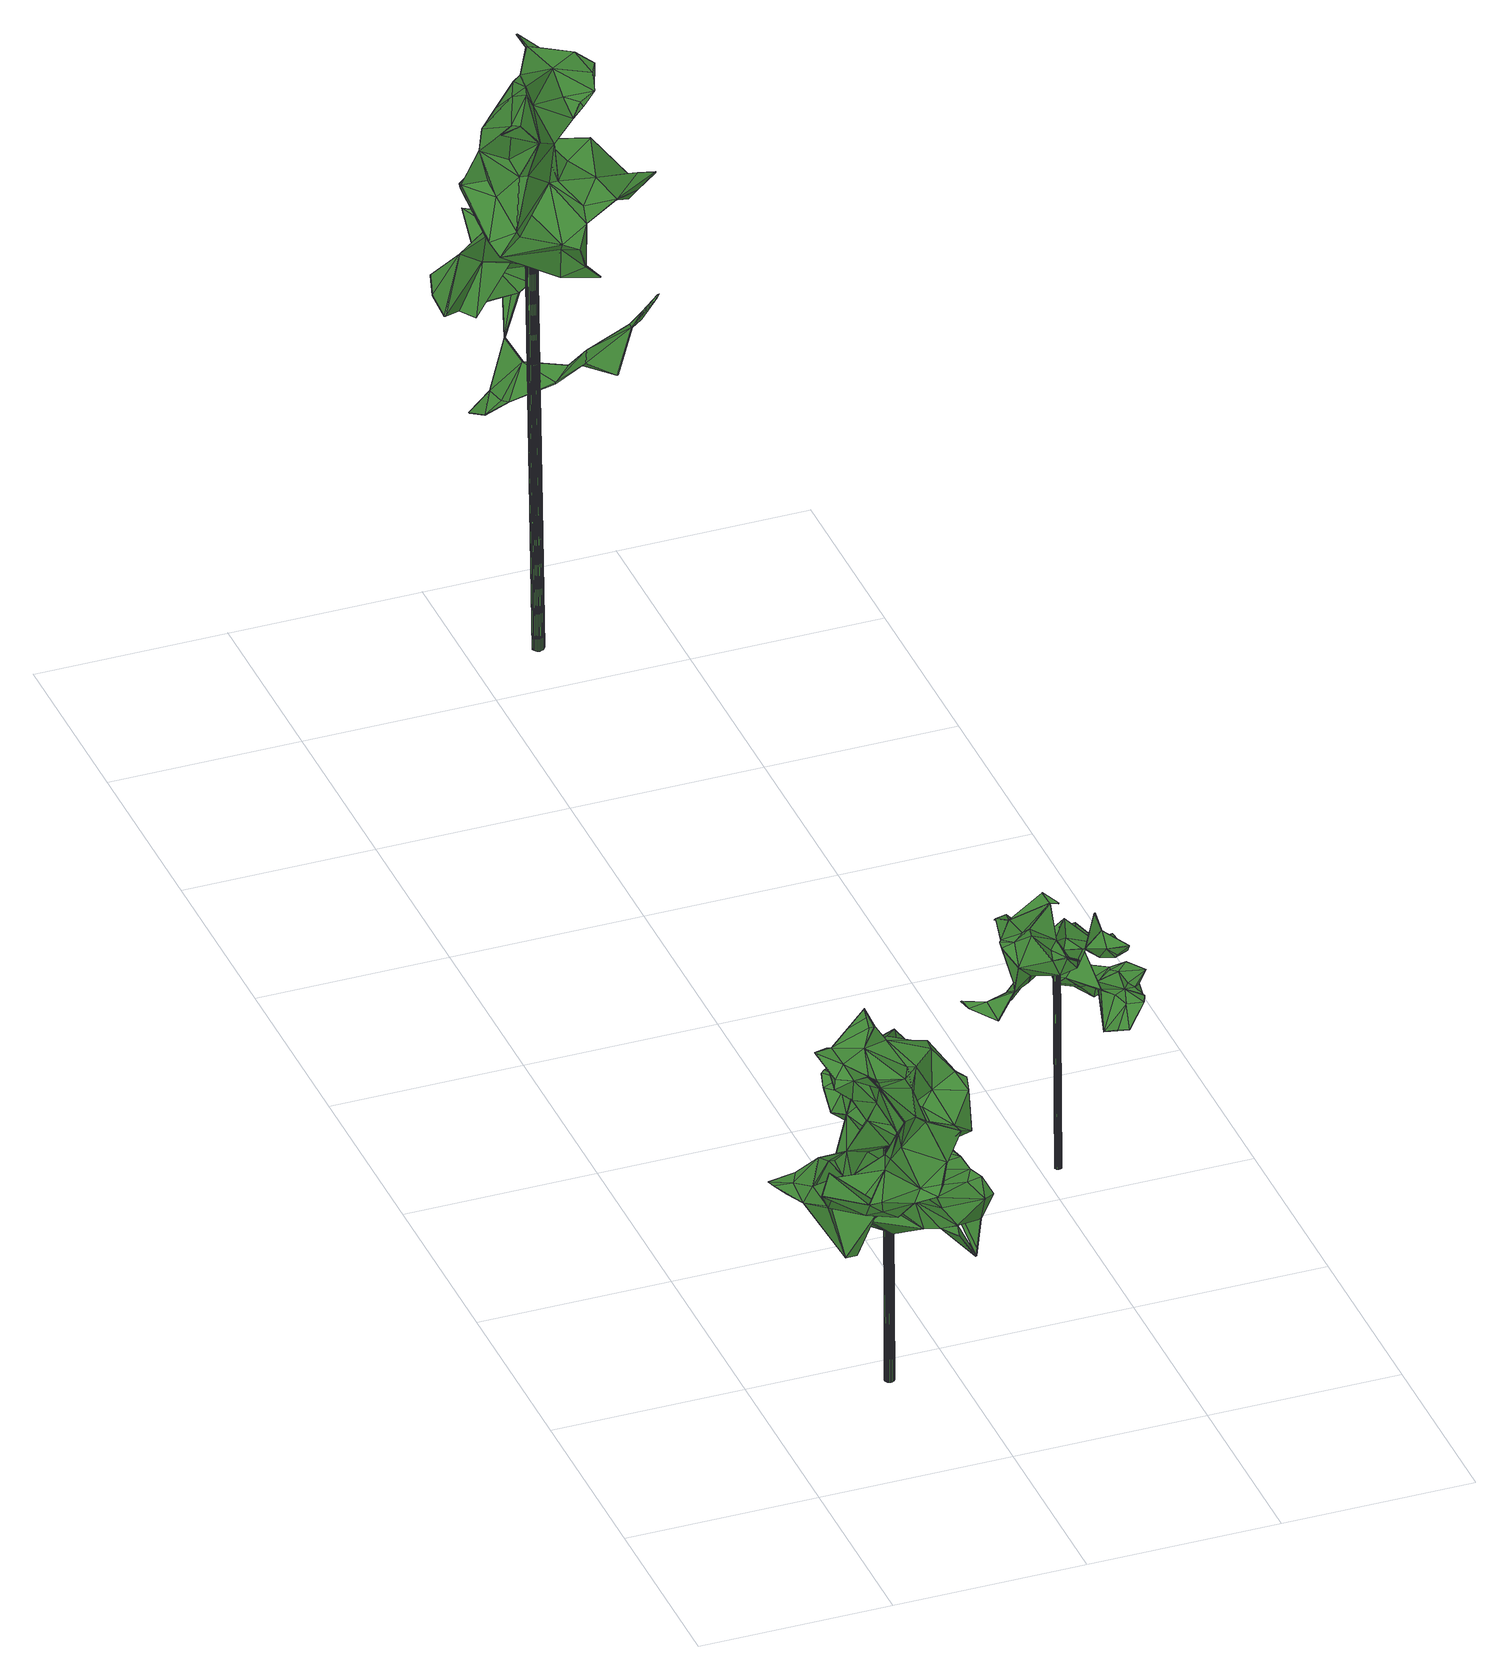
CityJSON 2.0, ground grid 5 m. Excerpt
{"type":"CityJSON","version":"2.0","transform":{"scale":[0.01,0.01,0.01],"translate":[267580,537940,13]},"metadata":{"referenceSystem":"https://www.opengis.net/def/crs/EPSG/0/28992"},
"CityObjects":{
"tree1":{"type":"SolitaryVegetationObject","attributes":{"gtid":360,"crown_width_m":5.37,"crown_median_z":20.44,"crown_r50_m":0.307,"crown_porosity":0.94,"trunk_H_m":6.82,"trunk_DBH_m":0.244,"trunk_radius_m":0.122,"trunk_base_height_m":13.62,"original_gtid":"401"},"geometry":[{"type":"Solid","lod":"3","boundaries":[[[[0,1,2]],[[3,4,5]],[[6,7,8]],[[9,10,11]],[[12,13,14]],[[15,13,12]],[[16,17,18]],[[19,20,21]],[[22,23,24]],[[14,25,12]],[[26,27,28]],[[29,30,31]],[[13,32,33]],[[34,33,32]],[[35,3,36]],[[35,37,3]],[[38,39,40]],[[41,39,38]],[[42,43,44]],[[45,46,47]],[[48,49,50]],[[48,50,51]],[[52,53,54]],[[55,56,57]],[[58,57,56]],[[59,60,61]],[[62,63,10]],[[6,64,65]],[[66,67,68]],[[60,69,70]],[[35,71,51]],[[35,51,37]],[[72,73,74]],[[31,75,29]],[[76,77,78]],[[57,79,80]],[[81,82,83]],[[84,82,81]],[[85,54,86]],[[87,88,89]],[[90,91,92]],[[93,94,95]],[[73,72,47]],[[96,97,98]],[[99,100,101]],[[102,103,104]],[[105,30,73]],[[106,71,107]],[[108,68,67]],[[67,109,108]],[[110,111,77]],[[110,112,111]],[[12,25,113]],[[114,70,87]],[[70,115,87]],[[116,21,20]],[[92,53,117]],[[118,119,120]],[[62,121,63]],[[122,123,1]],[[124,88,122]],[[125,126,127]],[[128,8,129]],[[45,47,72]],[[116,20,130]],[[131,132,133]],[[134,135,57]],[[134,57,136]],[[137,138,139]],[[86,140,141]],[[142,143,56]],[[144,145,21]],[[146,147,148]],[[149,45,72]],[[9,11,150]],[[96,98,151]],[[63,152,11]],[[63,11,10]],[[153,91,154]],[[153,154,155]],[[51,156,157]],[[51,157,48]],[[158,155,159]],[[160,44,161]],[[162,163,164]],[[162,164,105]],[[165,166,167]],[[4,46,168]],[[4,168,169]],[[42,160,152]],[[104,103,170]],[[51,50,171]],[[172,171,17]],[[18,17,171]],[[28,27,170]],[[173,174,75]],[[88,123,122]],[[102,64,125]],[[175,176,177]],[[178,179,180]],[[181,182,183]],[[87,115,184]],[[111,78,77]],[[30,29,185]],[[73,30,185]],[[186,182,181]],[[187,188,139]],[[166,79,189]],[[83,82,130]],[[154,91,9]],[[190,191,192]],[[101,193,99]],[[28,103,125]],[[127,194,195]],[[196,197,69]],[[198,197,196]],[[80,55,57]],[[16,18,199]],[[200,97,96]],[[88,87,123]],[[56,55,201]],[[43,199,18]],[[202,203,204]],[[37,163,3]],[[173,205,206]],[[92,91,53]],[[86,53,91]],[[180,131,207]],[[59,208,118]],[[111,112,209]],[[210,174,206]],[[211,212,213]],[[20,211,213]],[[96,214,200]],[[215,82,84]],[[185,29,113]],[[38,40,216]],[[7,166,127]],[[217,136,58]],[[217,218,136]],[[206,205,190]],[[173,206,174]],[[185,72,74]],[[219,75,31]],[[29,174,192]],[[69,197,220]],[[221,222,223]],[[27,224,102]],[[192,174,210]],[[225,138,49]],[[51,138,225]],[[226,196,69]],[[125,103,102]],[[104,27,102]],[[210,206,190]],[[227,34,226]],[[99,228,100]],[[172,100,228]],[[22,24,229]],[[9,91,10]],[[96,151,214]],[[131,133,207]],[[133,230,207]],[[73,185,74]],[[231,232,49]],[[84,81,233]],[[79,84,233]],[[90,10,91]],[[129,234,235]],[[192,210,190]],[[29,75,174]],[[216,236,237]],[[172,17,100]],[[160,22,238]],[[239,158,145]],[[89,240,118]],[[227,119,34]],[[164,31,30]],[[105,164,30]],[[241,242,243]],[[23,44,43]],[[41,244,191]],[[41,191,245]],[[88,124,89]],[[218,217,143]],[[246,247,212]],[[172,228,248]],[[249,250,251]],[[89,61,240]],[[60,59,240]],[[252,76,253]],[[52,151,53]],[[75,205,173]],[[75,219,205]],[[145,19,21]],[[149,254,255]],[[149,255,248]],[[44,160,42]],[[49,137,256]],[[65,257,6]],[[177,6,257]],[[20,258,130]],[[259,119,227]],[[191,260,261]],[[169,228,99]],[[248,262,149]],[[168,149,262]],[[263,247,264]],[[265,243,230]],[[266,230,243]],[[163,267,46]],[[241,243,5]],[[125,268,26]],[[196,226,269]],[[196,269,186]],[[28,170,103]],[[42,199,43]],[[266,243,242]],[[43,18,232]],[[146,129,235]],[[146,270,129]],[[1,271,122]],[[98,179,53]],[[29,260,176]],[[213,212,272]],[[5,273,3]],[[51,171,37]],[[274,108,109]],[[251,108,274]],[[275,0,184]],[[276,0,275]],[[264,247,277]],[[40,236,216]],[[202,271,1]],[[202,276,203]],[[227,226,69]],[[114,87,89]],[[89,120,114]],[[238,272,264]],[[117,90,92]],[[107,71,278]],[[107,278,68]],[[89,279,280]],[[273,36,3]],[[281,282,136]],[[127,283,125]],[[283,268,125]],[[118,208,279]],[[118,279,34]],[[172,248,171]],[[284,221,209]],[[166,189,285]],[[127,285,189]],[[160,150,152]],[[150,238,264]],[[150,160,238]],[[216,237,148]],[[231,148,237]],[[6,191,244]],[[123,87,2]],[[278,132,180]],[[8,127,129]],[[286,165,139]],[[44,23,161]],[[167,287,219]],[[127,8,7]],[[26,182,224]],[[288,229,289]],[[243,265,5]],[[118,240,59]],[[290,236,171]],[[171,236,37]],[[220,197,291]],[[181,110,252]],[[134,283,135]],[[42,152,199]],[[121,199,152]],[[16,199,121]],[[7,6,245]],[[161,22,160]],[[100,17,241]],[[100,241,101]],[[292,275,184]],[[241,17,242]],[[233,293,294]],[[295,275,222]],[[143,217,56]],[[242,296,266]],[[297,296,242]],[[62,10,90]],[[281,136,298]],[[298,142,281]],[[70,61,60]],[[66,68,97]],[[66,97,200]],[[176,260,6]],[[202,204,299]],[[98,97,278]],[[98,278,180]],[[300,239,67]],[[300,67,66]],[[158,239,300]],[[109,288,249]],[[264,277,301]],[[8,126,64]],[[106,139,138]],[[59,61,208]],[[49,138,137]],[[200,214,66]],[[212,247,263]],[[180,132,131]],[[148,147,302]],[[46,267,47]],[[241,5,101]],[[52,54,85]],[[16,297,17]],[[121,297,16]],[[209,223,78]],[[4,101,5]],[[45,168,46]],[[292,184,303]],[[115,303,184]],[[265,273,5]],[[33,124,254]],[[242,17,297]],[[0,276,202]],[[0,202,1]],[[266,90,117]],[[304,85,141]],[[139,188,245]],[[51,71,138]],[[230,266,117]],[[48,157,305]],[[217,58,56]],[[6,8,64]],[[25,14,94]],[[183,26,181]],[[53,86,54]],[[69,114,306]],[[307,256,137]],[[144,308,215]],[[91,153,140]],[[136,282,134]],[[123,2,1]],[[33,254,94]],[[70,69,303]],[[292,303,69]],[[104,170,27]],[[66,214,309]],[[150,11,152]],[[152,63,121]],[[65,182,257]],[[13,33,94]],[[124,33,34]],[[191,6,260]],[[94,14,13]],[[110,76,252]],[[110,77,76]],[[23,231,122]],[[220,291,252]],[[192,191,261]],[[34,32,15]],[[15,32,13]],[[111,209,78]],[[294,238,22]],[[84,166,165]],[[4,193,101]],[[113,176,12]],[[29,176,113]],[[165,286,310]],[[25,94,113]],[[118,34,119]],[[272,238,294]],[[58,136,57]],[[263,264,272]],[[169,193,4]],[[311,179,178]],[[99,193,169]],[[158,312,155]],[[252,198,181]],[[70,303,115]],[[288,289,249]],[[151,309,214]],[[133,313,230]],[[239,144,314]],[[215,314,144]],[[18,171,232]],[[274,109,249]],[[274,249,251]],[[291,198,252]],[[294,229,233]],[[22,229,294]],[[23,22,161]],[[71,35,133]],[[226,15,315]],[[218,298,136]],[[78,223,76]],[[139,165,167]],[[139,167,219]],[[292,69,275]],[[139,307,137]],[[57,135,79]],[[105,267,316]],[[163,316,267]],[[24,23,299]],[[67,239,288]],[[56,201,142]],[[286,288,239]],[[106,107,108]],[[286,239,314]],[[86,141,85]],[[229,288,286]],[[37,236,40]],[[106,138,71]],[[305,297,317]],[[185,318,72]],[[93,72,318]],[[93,318,185]],[[106,251,139]],[[20,19,159]],[[226,34,15]],[[89,118,120]],[[45,149,168]],[[122,231,124]],[[231,49,256]],[[162,316,163]],[[105,316,162]],[[164,40,39]],[[151,304,309]],[[195,194,235]],[[37,40,163]],[[164,163,40]],[[127,166,285]],[[319,129,195]],[[129,127,195]],[[234,195,235]],[[320,252,253]],[[320,253,220]],[[299,204,233]],[[24,299,233]],[[164,39,31]],[[251,250,229]],[[36,273,313]],[[265,313,273]],[[229,250,289]],[[121,62,297]],[[62,90,225]],[[283,134,268]],[[298,218,142]],[[218,143,142]],[[35,36,313]],[[35,313,133]],[[265,230,313]],[[219,187,139]],[[39,187,219]],[[39,41,187]],[[225,49,48]],[[114,61,70]],[[89,280,61]],[[280,208,61]],[[309,321,66]],[[300,66,321]],[[216,302,322]],[[216,322,41]],[[254,149,95]],[[254,95,94]],[[192,261,29]],[[260,29,261]],[[148,302,216]],[[7,167,166]],[[124,279,89]],[[8,323,126]],[[231,146,148]],[[322,244,41]],[[142,201,295]],[[302,244,322]],[[139,251,324]],[[139,324,286]],[[275,69,220]],[[177,176,6]],[[235,194,323]],[[155,312,153]],[[312,158,153]],[[158,300,153]],[[309,304,140]],[[125,64,126]],[[225,90,325]],[[186,326,182]],[[326,257,182]],[[26,268,112]],[[311,53,179]],[[31,39,219]],[[233,81,293]],[[248,255,171]],[[124,34,279]],[[254,124,255]],[[268,134,327]],[[134,282,327]],[[79,233,204]],[[79,204,80]],[[314,215,310]],[[80,204,203]],[[80,203,55]],[[190,205,219]],[[165,310,84]],[[314,310,286]],[[12,176,175]],[[38,216,41]],[[182,65,224]],[[102,224,64]],[[65,64,224]],[[245,6,244]],[[24,324,251]],[[24,251,229]],[[53,151,98]],[[67,288,109]],[[112,268,327]],[[125,26,28]],[[163,46,4]],[[163,4,3]],[[168,262,169]],[[228,262,248]],[[228,169,262]],[[326,186,269]],[[135,189,79]],[[84,79,166]],[[231,237,124]],[[124,237,290]],[[328,185,113]],[[289,250,249]],[[171,255,290]],[[124,290,255]],[[208,280,279]],[[93,95,149]],[[290,237,236]],[[328,113,94]],[[94,329,328]],[[84,310,215]],[[133,132,278]],[[108,107,68]],[[128,129,307]],[[304,141,140]],[[117,53,311]],[[330,51,225]],[[187,41,245]],[[276,201,55]],[[147,128,302]],[[244,302,128]],[[244,128,245]],[[139,128,307]],[[245,128,139]],[[147,146,128]],[[128,146,8]],[[140,153,321]],[[153,300,321]],[[140,321,309]],[[293,81,331]],[[330,156,51]],[[266,156,330]],[[266,330,225]],[[293,331,294]],[[305,317,225]],[[48,305,225]],[[114,69,60]],[[278,97,68]],[[120,306,114]],[[301,150,264]],[[159,246,20]],[[270,231,256]],[[301,9,150]],[[225,325,266]],[[126,323,194]],[[126,194,127]],[[295,281,142]],[[301,277,155]],[[246,155,277]],[[23,122,271]],[[186,181,198]],[[186,198,196]],[[270,146,231]],[[332,295,201]],[[332,201,276]],[[198,291,197]],[[328,93,185]],[[329,93,328]],[[94,93,329]],[[333,334,226]],[[177,334,333]],[[72,93,149]],[[295,332,275]],[[276,275,332]],[[311,178,117]],[[0,2,184]],[[305,157,156]],[[110,26,112]],[[110,181,26]],[[26,183,182]],[[278,71,335]],[[232,231,336]],[[159,19,158]],[[337,158,19]],[[251,106,108]],[[23,336,231]],[[320,220,252]],[[20,213,258]],[[272,212,263]],[[282,281,284]],[[259,69,306]],[[326,334,257]],[[177,257,334]],[[226,334,326]],[[259,227,69]],[[266,325,90]],[[47,267,338]],[[259,120,119]],[[259,306,120]],[[266,296,156]],[[86,91,140]],[[304,151,52]],[[304,52,85]],[[116,82,339]],[[116,130,82]],[[339,82,215]],[[114,240,61]],[[114,60,240]],[[246,277,247]],[[219,287,190]],[[7,287,167]],[[299,23,271]],[[299,271,202]],[[283,127,189]],[[135,283,189]],[[156,297,305]],[[171,50,232]],[[297,62,317]],[[62,225,317]],[[333,226,315]],[[333,315,177]],[[8,340,323]],[[129,341,342]],[[319,342,341]],[[319,341,129]],[[129,270,343]],[[129,343,307]],[[319,234,342]],[[129,342,234]],[[319,195,234]],[[230,178,207]],[[117,178,230]],[[146,340,8]],[[235,340,146]],[[12,315,15]],[[184,2,87]],[[307,343,256]],[[270,256,343]],[[235,323,340]],[[12,175,315]],[[175,177,315]],[[76,223,253]],[[207,178,180]],[[24,344,324]],[[233,344,24]],[[154,9,301]],[[154,301,155]],[[43,336,23]],[[232,336,43]],[[20,246,211]],[[212,211,246]],[[73,338,105]],[[47,338,73]],[[267,105,338]],[[133,335,71]],[[245,287,7]],[[155,246,159]],[[278,335,133]],[[55,203,276]],[[27,26,224]],[[232,50,49]],[[191,190,287]],[[191,287,245]],[[215,308,339]],[[339,308,21]],[[337,19,145]],[[337,145,158]],[[275,253,222]],[[275,220,253]],[[295,284,281]],[[209,327,282]],[[112,327,209]],[[253,223,222]],[[339,21,116]],[[284,209,282]],[[221,223,209]],[[187,245,188]],[[156,296,297]],[[144,21,308]],[[145,144,239]],[[81,83,331]],[[130,331,83]],[[130,258,331]],[[294,331,272]],[[272,331,213]],[[258,213,331]],[[233,229,344]],[[286,324,344]],[[286,344,229]],[[98,180,179]],[[326,269,226]],[[295,221,284]],[[222,221,295]],[[345,346,347]],[[345,347,348]],[[348,347,349]],[[348,349,350]],[[347,346,351]],[[347,351,349]],[[349,351,352]],[[349,352,350]],[[351,346,353]],[[351,353,352]],[[352,353,354]],[[352,354,350]],[[353,346,355]],[[353,355,354]],[[354,355,356]],[[354,356,350]],[[355,346,357]],[[355,357,356]],[[356,357,358]],[[356,358,350]],[[357,346,359]],[[357,359,358]],[[358,359,360]],[[358,360,350]],[[359,346,361]],[[359,361,360]],[[360,361,362]],[[360,362,350]],[[361,346,363]],[[361,363,362]],[[362,363,364]],[[362,364,350]],[[363,346,365]],[[363,365,364]],[[364,365,366]],[[364,366,350]],[[365,346,367]],[[365,367,366]],[[366,367,368]],[[366,368,350]],[[367,346,369]],[[367,369,368]],[[368,369,370]],[[368,370,350]],[[369,346,371]],[[369,371,370]],[[370,371,372]],[[370,372,350]],[[371,346,373]],[[371,373,372]],[[372,373,374]],[[372,374,350]],[[373,346,375]],[[373,375,374]],[[374,375,376]],[[374,376,350]],[[375,346,377]],[[375,377,376]],[[376,377,378]],[[376,378,350]],[[377,346,379]],[[377,379,378]],[[378,379,380]],[[378,380,350]],[[379,346,381]],[[379,381,380]],[[380,381,382]],[[380,382,350]],[[381,346,383]],[[381,383,382]],[[382,383,384]],[[382,384,350]],[[383,346,385]],[[383,385,384]],[[384,385,386]],[[384,386,350]],[[385,346,387]],[[385,387,386]],[[386,387,388]],[[386,388,350]],[[387,346,389]],[[387,389,388]],[[388,389,390]],[[388,390,350]],[[389,346,391]],[[389,391,390]],[[390,391,392]],[[390,392,350]],[[391,346,393]],[[391,393,392]],[[392,393,394]],[[392,394,350]],[[393,346,345]],[[393,345,394]],[[394,345,348]],[[394,348,350]]]]}]},
"tree2":{"type":"SolitaryVegetationObject","attributes":{"gtid":448,"crown_width_m":4.15,"crown_median_z":19.83,"crown_r50_m":0.228,"crown_porosity":0.923,"trunk_H_m":6.11,"trunk_DBH_m":0.17,"trunk_radius_m":0.0849,"trunk_base_height_m":13.72,"original_gtid":"509"},"geometry":[{"type":"Solid","lod":"3","boundaries":[[[[395,396,397]],[[398,399,400]],[[401,402,403]],[[404,405,406]],[[407,408,409]],[[410,411,412]],[[413,414,415]],[[410,416,417]],[[418,419,420]],[[421,401,403]],[[422,423,414]],[[424,396,395]],[[410,412,425]],[[426,427,428]],[[426,428,429]],[[430,431,432]],[[433,434,435]],[[436,437,438]],[[439,440,441]],[[421,442,401]],[[443,444,445]],[[446,447,448]],[[449,450,451]],[[443,395,444]],[[452,453,454]],[[455,413,456]],[[454,456,413]],[[457,458,410]],[[459,407,460]],[[461,462,463]],[[459,464,407]],[[397,396,465]],[[466,396,424]],[[421,403,467]],[[402,467,403]],[[468,441,469]],[[470,471,472]],[[398,400,473]],[[463,474,461]],[[405,475,406]],[[413,476,414]],[[455,476,413]],[[477,478,479]],[[480,465,481]],[[482,483,484]],[[442,421,467]],[[442,467,474]],[[418,474,408]],[[485,437,436]],[[486,487,471]],[[488,489,490]],[[465,444,397]],[[480,444,465]],[[491,492,493]],[[480,434,444]],[[494,433,435]],[[495,437,485]],[[496,497,498]],[[496,498,499]],[[405,500,501]],[[483,502,439]],[[503,504,505]],[[506,507,508]],[[509,510,495]],[[511,438,501]],[[512,513,514]],[[395,397,444]],[[515,420,516]],[[448,447,463]],[[466,465,396]],[[517,518,519]],[[481,520,521]],[[522,462,523]],[[524,499,498]],[[441,525,469]],[[495,510,437]],[[526,438,527]],[[528,529,417]],[[405,530,475]],[[501,530,405]],[[531,443,433]],[[532,533,534]],[[506,535,505]],[[477,536,537]],[[432,452,538]],[[404,472,539]],[[540,541,542]],[[541,482,542]],[[434,494,435]],[[516,543,409]],[[544,529,449]],[[514,457,544]],[[495,478,477]],[[422,466,424]],[[424,521,422]],[[545,484,546]],[[514,458,457]],[[408,547,419]],[[410,544,457]],[[548,519,518]],[[518,549,543]],[[517,549,518]],[[528,417,550]],[[535,503,505]],[[425,494,434]],[[441,468,551]],[[511,500,537]],[[501,500,511]],[[508,552,426]],[[548,518,459]],[[485,479,478]],[[537,495,477]],[[553,505,504]],[[495,537,500]],[[522,447,446]],[[532,554,555]],[[453,497,454]],[[456,454,497]],[[466,556,465]],[[416,460,407]],[[456,557,455]],[[475,483,439]],[[482,541,490]],[[440,470,472]],[[401,515,402]],[[439,502,470]],[[523,470,502]],[[440,439,470]],[[467,502,474]],[[470,462,483]],[[487,558,559]],[[520,556,560]],[[440,525,441]],[[503,500,504]],[[420,419,547]],[[482,490,487]],[[561,562,460]],[[411,410,458]],[[540,542,438]],[[541,428,488]],[[541,488,490]],[[541,535,428]],[[405,507,506]],[[409,563,516]],[[487,483,482]],[[474,418,442]],[[543,464,518]],[[518,464,459]],[[564,565,424]],[[492,407,493]],[[464,408,407]],[[521,562,481]],[[523,502,467]],[[415,414,423]],[[566,456,497]],[[528,567,568]],[[450,568,567]],[[407,492,416]],[[523,467,447]],[[523,447,522]],[[529,410,417]],[[426,399,427]],[[524,498,489]],[[431,489,498]],[[420,401,418]],[[515,401,420]],[[425,569,561]],[[540,535,541]],[[481,562,480]],[[552,508,507]],[[441,551,439]],[[506,570,504]],[[571,433,513]],[[571,513,512]],[[538,459,565]],[[538,572,459]],[[522,463,462]],[[495,500,509]],[[503,509,500]],[[497,453,498]],[[480,561,569]],[[550,417,416]],[[452,454,413]],[[399,398,427]],[[487,559,573]],[[416,574,550]],[[492,575,574]],[[492,564,575]],[[463,447,515]],[[434,445,444]],[[433,445,434]],[[520,481,465]],[[401,442,418]],[[456,566,557]],[[545,546,501]],[[534,576,554]],[[573,576,534]],[[461,474,502]],[[463,522,448]],[[522,446,448]],[[395,564,424]],[[534,554,532]],[[559,524,473]],[[551,468,577]],[[578,572,538]],[[425,412,494]],[[429,508,426]],[[429,506,508]],[[400,399,552]],[[426,552,399]],[[499,524,558]],[[512,579,443]],[[493,407,580]],[[521,424,565]],[[453,432,431]],[[467,402,447]],[[559,581,573]],[[431,498,453]],[[411,458,433]],[[494,411,433]],[[565,582,583]],[[436,526,536]],[[540,510,509]],[[428,535,429]],[[430,584,558]],[[585,558,584]],[[559,558,524]],[[499,558,585]],[[552,586,581]],[[552,581,400]],[[585,549,587]],[[517,587,549]],[[564,582,565]],[[506,504,405]],[[500,405,504]],[[588,484,483]],[[568,589,528]],[[568,450,589]],[[588,483,475]],[[420,547,516]],[[409,408,474]],[[419,418,408]],[[534,533,590]],[[565,583,538]],[[547,408,464]],[[425,460,410]],[[416,410,460]],[[513,433,458]],[[409,474,563]],[[463,563,474]],[[515,563,463]],[[515,516,563]],[[432,583,582]],[[470,483,471]],[[590,471,487]],[[486,471,483]],[[440,472,525]],[[552,507,586]],[[406,577,525]],[[406,475,577]],[[551,577,439]],[[439,577,475]],[[588,530,484]],[[475,530,588]],[[484,530,501]],[[409,549,585]],[[543,549,409]],[[586,507,539]],[[539,555,586]],[[555,581,586]],[[582,491,432]],[[582,492,491]],[[582,564,492]],[[540,509,535]],[[562,521,565]],[[590,533,555]],[[422,414,466]],[[557,578,521]],[[557,521,520]],[[521,578,538]],[[452,521,538]],[[516,547,464]],[[543,516,464]],[[411,494,412]],[[587,591,585]],[[532,555,533]],[[511,527,438]],[[537,527,511]],[[592,398,489]],[[592,489,428]],[[488,428,489]],[[576,593,554]],[[581,473,400]],[[555,554,593]],[[555,593,581]],[[573,581,593]],[[573,593,576]],[[493,580,584]],[[559,473,581]],[[515,447,402]],[[560,466,476]],[[529,544,410]],[[443,567,575]],[[443,575,395]],[[395,575,564]],[[560,476,455]],[[414,476,466]],[[594,452,413]],[[436,595,485]],[[557,566,596]],[[485,595,479]],[[480,569,434]],[[434,569,425]],[[438,437,510]],[[438,510,540]],[[526,527,536]],[[521,452,422]],[[452,594,422]],[[594,423,422]],[[490,489,487]],[[558,487,489]],[[492,574,416]],[[465,556,520]],[[579,567,443]],[[579,597,567]],[[567,597,450]],[[567,574,575]],[[528,574,567]],[[528,550,574]],[[495,485,478]],[[429,535,506]],[[517,572,587]],[[557,572,578]],[[503,535,509]],[[466,560,556]],[[538,583,432]],[[460,565,459]],[[562,565,460]],[[460,425,561]],[[453,452,432]],[[413,415,423]],[[594,413,423]],[[427,398,592]],[[432,491,493]],[[432,584,430]],[[427,592,428]],[[432,493,584]],[[524,489,473]],[[558,489,430]],[[430,489,431]],[[398,473,489]],[[585,591,496]],[[585,496,499]],[[455,557,560]],[[591,497,496]],[[520,560,557]],[[512,598,571]],[[531,571,598]],[[537,536,527]],[[526,436,438]],[[561,480,562]],[[486,483,487]],[[539,507,404]],[[405,404,507]],[[404,599,472]],[[525,472,599]],[[497,591,596]],[[497,596,566]],[[523,462,470]],[[553,600,505]],[[406,599,404]],[[570,505,600]],[[570,600,553]],[[506,505,570]],[[590,573,534]],[[502,483,462]],[[502,462,461]],[[590,555,539]],[[539,472,590]],[[590,487,573]],[[525,599,406]],[[584,580,585]],[[409,585,580]],[[407,409,580]],[[570,553,504]],[[469,525,577]],[[469,577,468]],[[471,590,472]],[[449,589,450]],[[591,587,596]],[[557,596,572]],[[587,572,596]],[[443,445,433]],[[501,546,484]],[[433,571,531]],[[544,601,514]],[[512,601,451]],[[514,601,512]],[[513,458,514]],[[451,601,449]],[[544,449,601]],[[484,545,482]],[[542,482,545]],[[545,438,542]],[[545,501,438]],[[479,536,477]],[[595,536,479]],[[436,536,595]],[[443,598,512]],[[531,598,443]],[[548,459,572]],[[529,528,589]],[[529,589,449]],[[572,517,519]],[[548,572,519]],[[450,597,451]],[[451,597,512]],[[512,597,579]],[[602,603,604]],[[602,604,605]],[[605,604,606]],[[605,606,607]],[[604,603,608]],[[604,608,606]],[[606,608,609]],[[606,609,607]],[[608,603,610]],[[608,610,609]],[[609,610,611]],[[609,611,607]],[[610,603,612]],[[610,612,611]],[[611,612,613]],[[611,613,607]],[[612,603,614]],[[612,614,613]],[[613,614,615]],[[613,615,607]],[[614,603,616]],[[614,616,615]],[[615,616,617]],[[615,617,607]],[[616,603,618]],[[616,618,617]],[[617,618,619]],[[617,619,607]],[[618,603,620]],[[618,620,619]],[[619,620,621]],[[619,621,607]],[[620,603,622]],[[620,622,621]],[[621,622,623]],[[621,623,607]],[[622,603,624]],[[622,624,623]],[[623,624,625]],[[623,625,607]],[[624,603,626]],[[624,626,625]],[[625,626,627]],[[625,627,607]],[[626,603,628]],[[626,628,627]],[[627,628,629]],[[627,629,607]],[[628,603,630]],[[628,630,629]],[[629,630,631]],[[629,631,607]],[[630,603,632]],[[630,632,631]],[[631,632,633]],[[631,633,607]],[[632,603,634]],[[632,634,633]],[[633,634,635]],[[633,635,607]],[[634,603,636]],[[634,636,635]],[[635,636,637]],[[635,637,607]],[[636,603,638]],[[636,638,637]],[[637,638,639]],[[637,639,607]],[[638,603,640]],[[638,640,639]],[[639,640,641]],[[639,641,607]],[[640,603,642]],[[640,642,641]],[[641,642,643]],[[641,643,607]],[[642,603,644]],[[642,644,643]],[[643,644,645]],[[643,645,607]],[[644,603,646]],[[644,646,645]],[[645,646,647]],[[645,647,607]],[[646,603,648]],[[646,648,647]],[[647,648,649]],[[647,649,607]],[[648,603,650]],[[648,650,649]],[[649,650,651]],[[649,651,607]],[[650,603,602]],[[650,602,651]],[[651,602,605]],[[651,605,607]]]]}]},
"tree3":{"type":"SolitaryVegetationObject","attributes":{"gtid":163,"crown_width_m":4.43,"crown_median_z":25.67,"crown_r50_m":0.365,"crown_porosity":0.913,"trunk_H_m":12.34,"trunk_DBH_m":0.299,"trunk_radius_m":0.149,"trunk_base_height_m":13.33,"original_gtid":"179"},"geometry":[{"type":"Solid","lod":"3","boundaries":[[[[652,653,654]],[[655,656,657]],[[658,659,660]],[[661,662,663]],[[664,661,663]],[[665,666,667]],[[668,669,670]],[[671,672,673]],[[674,675,676]],[[677,678,679]],[[680,681,682]],[[652,654,668]],[[663,662,683]],[[684,665,667]],[[685,686,687]],[[668,654,669]],[[688,689,690]],[[669,691,692]],[[693,694,674]],[[693,674,676]],[[666,695,696]],[[697,698,699]],[[700,701,702]],[[703,704,660]],[[705,706,707]],[[708,709,710]],[[652,670,711]],[[712,713,714]],[[715,716,717]],[[680,712,714]],[[677,718,719]],[[670,652,668]],[[720,656,721]],[[685,712,680]],[[674,722,675]],[[714,723,680]],[[715,724,716]],[[689,725,726]],[[727,693,717]],[[728,729,730]],[[731,732,659]],[[733,734,735]],[[702,701,714]],[[671,736,672]],[[682,681,702]],[[737,738,739]],[[691,723,740]],[[697,741,729]],[[742,743,744]],[[696,744,743]],[[696,743,742]],[[745,746,747]],[[745,747,748]],[[705,710,749]],[[660,704,658]],[[750,751,752]],[[665,753,754]],[[715,755,724]],[[756,757,734]],[[758,695,666]],[[759,741,697]],[[759,760,741]],[[761,699,698]],[[761,762,699]],[[763,764,765]],[[717,766,715]],[[730,767,768]],[[769,770,771]],[[761,772,762]],[[714,713,702]],[[732,660,659]],[[773,774,775]],[[700,776,670]],[[777,778,779]],[[780,765,764]],[[781,737,735]],[[782,673,783]],[[684,784,785]],[[652,711,653]],[[699,759,697]],[[699,762,759]],[[710,786,787]],[[710,787,788]],[[717,716,724]],[[749,706,705]],[[733,735,778]],[[763,770,764]],[[779,778,690]],[[726,725,789]],[[722,718,790]],[[674,791,722]],[[670,669,664]],[[671,792,736]],[[675,722,679]],[[679,722,790]],[[793,794,686]],[[748,712,685]],[[795,750,752]],[[796,797,798]],[[799,675,679]],[[675,799,676]],[[748,747,794]],[[686,794,747]],[[742,667,666]],[[671,782,726]],[[738,773,800]],[[801,802,659]],[[731,659,802]],[[771,803,769]],[[760,804,805]],[[792,806,753]],[[792,753,736]],[[751,744,755]],[[737,739,762]],[[758,807,808]],[[793,686,682]],[[785,784,736]],[[664,669,692]],[[732,754,660]],[[754,732,731]],[[703,660,754]],[[764,791,780]],[[809,810,811]],[[755,812,724]],[[813,814,727]],[[689,734,733]],[[815,753,806]],[[676,799,751]],[[727,812,813]],[[722,791,816]],[[722,816,718]],[[817,775,774]],[[818,744,696]],[[818,696,695]],[[717,693,766]],[[662,661,819]],[[662,819,683]],[[669,820,691]],[[821,795,784]],[[701,700,740]],[[708,801,786]],[[730,741,767]],[[819,767,741]],[[758,817,695]],[[680,723,681]],[[818,695,813]],[[689,733,822]],[[780,791,809]],[[748,685,745]],[[819,661,823]],[[824,805,804]],[[824,804,825]],[[685,680,686]],[[826,705,827]],[[826,827,828]],[[819,823,767]],[[772,725,688]],[[661,664,692]],[[801,658,828]],[[801,659,658]],[[829,677,719]],[[718,769,803]],[[780,809,811]],[[785,753,684]],[[665,684,753]],[[815,730,768]],[[684,667,742]],[[673,672,736]],[[685,687,830]],[[831,746,830]],[[832,833,687]],[[831,830,834]],[[831,834,832]],[[832,687,686]],[[686,831,832]],[[746,831,686]],[[725,689,688]],[[832,834,833]],[[671,726,789]],[[834,830,833]],[[687,833,830]],[[686,680,682]],[[807,824,808]],[[709,749,710]],[[718,803,719]],[[697,761,698]],[[761,697,728]],[[711,670,776]],[[808,800,758]],[[773,758,800]],[[758,666,665]],[[760,759,804]],[[835,836,837]],[[808,825,838]],[[744,839,755]],[[818,839,744]],[[840,797,754]],[[786,826,704]],[[794,713,748]],[[678,757,673]],[[814,757,678]],[[787,841,842]],[[809,837,836]],[[671,673,782]],[[823,706,749]],[[808,824,825]],[[765,655,657]],[[807,708,824]],[[804,843,844]],[[762,843,804]],[[810,809,836]],[[810,836,835]],[[828,658,826]],[[799,752,751]],[[691,845,681]],[[810,835,720]],[[792,730,806]],[[780,811,765]],[[719,763,829]],[[807,758,665]],[[710,819,708]],[[754,731,802]],[[762,804,759]],[[846,739,847]],[[708,807,802]],[[708,802,801]],[[726,782,783]],[[815,806,730]],[[697,729,728]],[[739,848,844]],[[735,734,781]],[[819,788,683]],[[695,817,774]],[[840,798,797]],[[771,719,803]],[[691,681,723]],[[702,681,845]],[[702,845,849]],[[838,825,844]],[[850,768,767]],[[848,739,846]],[[689,783,734]],[[823,749,796]],[[851,796,749]],[[819,805,708]],[[850,823,796]],[[850,767,823]],[[824,708,805]],[[707,706,823]],[[796,798,850]],[[819,760,805]],[[829,765,657]],[[829,763,765]],[[754,797,703]],[[815,768,850]],[[815,850,798]],[[712,748,713]],[[700,670,740]],[[657,656,677]],[[765,811,655]],[[785,736,753]],[[664,740,670]],[[852,795,678]],[[701,740,714]],[[741,760,819]],[[721,656,655]],[[677,790,718]],[[817,773,775]],[[818,812,839]],[[810,720,721]],[[808,853,800]],[[721,811,810]],[[714,740,723]],[[700,702,849]],[[677,656,678]],[[809,791,837]],[[678,656,720]],[[847,853,808]],[[739,738,853]],[[739,853,847]],[[721,655,811]],[[818,813,812]],[[772,854,762]],[[707,855,705]],[[738,800,853]],[[788,787,842]],[[683,842,663]],[[657,677,829]],[[742,666,696]],[[677,679,790]],[[739,843,762]],[[844,843,739]],[[772,761,725]],[[673,756,783]],[[845,691,820]],[[737,854,735]],[[704,703,797]],[[709,704,797]],[[709,797,851]],[[795,821,750]],[[847,856,846]],[[851,797,796]],[[750,821,742]],[[684,742,821]],[[823,661,855]],[[823,855,707]],[[737,774,773]],[[695,774,813]],[[795,679,678]],[[799,679,795]],[[744,751,750]],[[744,750,742]],[[838,844,848]],[[835,814,720]],[[773,817,758]],[[752,799,795]],[[678,720,814]],[[673,757,756]],[[734,783,756]],[[804,844,825]],[[815,798,840]],[[815,840,753]],[[761,728,789]],[[761,789,725]],[[735,854,690]],[[690,854,688]],[[688,854,772]],[[737,762,854]],[[755,715,766]],[[734,757,781]],[[719,770,763]],[[771,770,719]],[[683,788,842]],[[851,749,709]],[[852,673,784]],[[852,678,673]],[[852,784,795]],[[746,686,747]],[[710,788,819]],[[704,826,658]],[[828,786,801]],[[787,786,828]],[[708,786,709]],[[791,674,694]],[[791,694,837]],[[693,727,694]],[[835,837,694]],[[835,694,814]],[[814,694,727]],[[786,710,826]],[[705,826,710]],[[673,736,784]],[[665,754,802]],[[665,802,807]],[[705,855,661]],[[726,783,689]],[[741,730,729]],[[753,840,754]],[[821,784,684]],[[671,789,792]],[[730,792,789]],[[730,789,728]],[[791,764,816]],[[718,816,769]],[[770,816,764]],[[770,769,816]],[[733,777,822]],[[755,676,751]],[[661,827,705]],[[846,856,848]],[[808,856,847]],[[838,856,808]],[[690,778,735]],[[793,713,794]],[[727,717,812]],[[755,839,812]],[[724,812,717]],[[689,822,690]],[[690,822,779]],[[682,702,713]],[[682,713,793]],[[777,779,822]],[[777,733,778]],[[709,786,704]],[[737,773,738]],[[740,664,841]],[[830,745,685]],[[830,746,745]],[[663,841,664]],[[842,841,663]],[[740,841,691]],[[692,691,841]],[[787,692,841]],[[693,676,766]],[[755,766,676]],[[781,774,737]],[[757,774,781]],[[757,814,774]],[[813,774,814]],[[787,827,692]],[[828,827,787]],[[692,827,661]],[[848,856,838]],[[654,820,669]],[[845,820,654]],[[711,849,653]],[[776,700,849]],[[776,849,711]],[[654,653,849]],[[845,654,849]],[[857,858,859]],[[857,859,860]],[[860,859,861]],[[860,861,862]],[[859,858,863]],[[859,863,861]],[[861,863,864]],[[861,864,862]],[[863,858,865]],[[863,865,864]],[[864,865,866]],[[864,866,862]],[[865,858,867]],[[865,867,866]],[[866,867,868]],[[866,868,862]],[[867,858,869]],[[867,869,868]],[[868,869,870]],[[868,870,862]],[[869,858,871]],[[869,871,870]],[[870,871,872]],[[870,872,862]],[[871,858,873]],[[871,873,872]],[[872,873,874]],[[872,874,862]],[[873,858,875]],[[873,875,874]],[[874,875,876]],[[874,876,862]],[[875,858,877]],[[875,877,876]],[[876,877,878]],[[876,878,862]],[[877,858,879]],[[877,879,878]],[[878,879,880]],[[878,880,862]],[[879,858,881]],[[879,881,880]],[[880,881,882]],[[880,882,862]],[[881,858,883]],[[881,883,882]],[[882,883,884]],[[882,884,862]],[[883,858,885]],[[883,885,884]],[[884,885,886]],[[884,886,862]],[[885,858,887]],[[885,887,886]],[[886,887,888]],[[886,888,862]],[[887,858,889]],[[887,889,888]],[[888,889,890]],[[888,890,862]],[[889,858,891]],[[889,891,890]],[[890,891,892]],[[890,892,862]],[[891,858,893]],[[891,893,892]],[[892,893,894]],[[892,894,862]],[[893,858,895]],[[893,895,894]],[[894,895,896]],[[894,896,862]],[[895,858,897]],[[895,897,896]],[[896,897,898]],[[896,898,862]],[[897,858,899]],[[897,899,898]],[[898,899,900]],[[898,900,862]],[[899,858,901]],[[899,901,900]],[[900,901,902]],[[900,902,862]],[[901,858,903]],[[901,903,902]],[[902,903,904]],[[902,904,862]],[[903,858,905]],[[903,905,904]],[[904,905,906]],[[904,906,862]],[[905,858,857]],[[905,857,906]],[[906,857,860]],[[906,860,862]]]]}]}
},
"vertices":[
[530,370,627],[424,331,628],[512,340,612],[234,127,877],[303,108,788],[271,155,885],[175,356,600],[206,380,679],[231,389,623],[445,435,978],[441,398,979],[496,382,911],[161,229,567],[235,255,621],[172,193,572],[251,311,577],[497,272,806],[452,223,847],[450,270,795],[340,614,870],[340,615,869],[253,623,822],[406,396,847],[362,334,769],[321,367,753],[139,180,580],[262,526,545],[218,583,534],[238,598,552],[77,306,676],[101,211,721],[95,291,729],[293,291,618],[273,225,671],[357,227,583],[278,199,897],[263,153,922],[249,206,838],[125,239,694],[97,291,728],[160,232,771],[105,314,700],[478,303,821],[438,281,788],[427,322,812],[198,87,757],[192,79,792],[163,83,787],[370,302,787],[352,314,779],[378,267,789],[306,239,883],[297,439,1047],[270,402,1016],[304,423,1058],[459,479,695],[476,549,676],[406,540,689],[454,576,683],[473,180,506],[475,180,506],[474,180,508],[435,377,874],[494,380,911],[185,459,536],[184,458,534],[203,461,927],[204,460,926],[175,352,950],[499,371,496],[524,277,541],[266,308,918],[160,103,746],[57,130,809],[90,146,786],[67,348,710],[414,570,481],[407,581,474],[414,572,482],[360,535,692],[431,481,681],[266,538,805],[234,579,801],[276,577,818],[232,525,762],[294,466,1086],[306,422,1058],[532,271,601],[411,247,619],[434,199,593],[384,351,969],[335,424,1012],[362,352,973],[213,173,702],[221,197,671],[215,172,701],[154,433,1012],[180,360,974],[206,374,1003],[349,75,807],[381,134,823],[376,123,838],[217,583,536],[237,598,554],[245,634,544],[99,190,830],[252,338,852],[220,350,911],[222,352,911],[239,423,955],[335,540,497],[407,582,475],[335,541,499],[138,181,580],[522,277,542],[563,296,593],[253,624,821],[337,301,976],[396,214,583],[415,293,617],[503,303,582],[510,325,886],[377,276,642],[415,293,619],[332,223,671],[261,525,547],[253,446,540],[299,446,619],[226,369,671],[349,380,658],[283,608,813],[235,265,1022],[231,275,1022],[253,254,997],[363,567,622],[359,537,690],[444,580,682],[313,343,763],[254,337,852],[210,361,760],[299,440,1046],[295,466,1085],[477,548,674],[486,586,687],[275,577,820],[324,574,862],[293,292,620],[257,287,624],[273,227,673],[242,98,725],[479,448,899],[199,438,1012],[520,366,897],[325,474,958],[424,452,970],[374,521,954],[334,231,885],[383,276,792],[338,521,944],[417,586,923],[479,390,854],[417,359,830],[179,160,765],[228,152,832],[128,222,790],[248,465,790],[301,436,742],[186,384,725],[280,89,761],[333,67,781],[246,632,543],[363,198,799],[382,150,801],[19,390,698],[30,383,688],[226,300,606],[154,254,595],[242,341,553],[263,287,990],[251,326,986],[232,275,1024],[315,509,494],[244,449,522],[285,499,522],[550,343,617],[102,204,719],[337,427,517],[170,379,730],[186,382,725],[331,452,647],[86,385,712],[104,321,694],[60,371,663],[347,77,808],[314,393,514],[348,390,517],[374,405,517],[445,418,536],[361,440,519],[496,274,805],[155,435,1012],[459,480,693],[409,389,642],[428,465,662],[388,466,662],[86,384,713],[20,391,698],[236,264,1024],[425,164,584],[414,557,521],[31,385,689],[412,559,902],[472,589,848],[407,544,887],[189,443,1011],[232,579,802],[231,248,753],[485,586,688],[485,587,687],[145,382,744],[480,443,536],[488,531,542],[490,531,541],[489,532,540],[186,460,534],[380,364,853],[324,355,497],[405,367,534],[343,105,780],[323,483,822],[255,254,999],[339,259,671],[380,266,787],[303,436,743],[362,356,645],[336,306,604],[246,228,775],[279,201,710],[438,503,855],[286,494,869],[474,181,507],[358,216,899],[359,217,901],[327,203,929],[150,277,620],[206,378,679],[418,585,922],[473,589,849],[297,134,755],[339,445,955],[379,366,851],[254,339,854],[408,544,515],[489,530,540],[279,199,709],[287,167,743],[315,343,761],[236,415,528],[333,579,863],[464,358,580],[148,276,618],[79,307,676],[282,90,760],[474,590,848],[468,512,861],[287,169,945],[345,278,960],[163,85,788],[338,528,611],[348,390,515],[360,341,647],[382,356,643],[444,536,847],[264,151,923],[351,370,960],[537,440,561],[521,409,640],[413,557,904],[217,333,978],[395,212,585],[426,165,586],[397,499,652],[366,555,614],[314,518,614],[461,490,560],[269,381,732],[248,464,792],[170,381,729],[288,492,869],[382,443,925],[287,169,745],[387,479,536],[514,317,565],[323,485,821],[351,492,826],[468,488,564],[359,218,900],[445,249,848],[454,577,681],[351,381,660],[324,474,956],[436,463,941],[210,227,670],[539,301,562],[293,467,1084],[413,289,804],[512,316,565],[270,379,731],[240,612,821],[200,439,1011],[231,525,764],[270,321,976],[356,515,951],[285,171,944],[264,538,807],[249,317,571],[187,124,772],[403,358,843],[178,160,763],[369,408,520],[462,489,558],[238,425,956],[116,270,670],[244,342,555],[284,381,744],[362,351,971],[313,393,512],[364,556,613],[123,238,692],[218,197,686],[289,310,922],[336,535,847],[484,423,589],[318,359,503],[317,359,501],[247,317,978],[371,302,785],[332,579,865],[59,131,810],[239,613,820],[250,319,572],[333,451,645],[409,390,640],[320,366,751],[302,436,744],[337,375,62],[325,375,62],[337,379,62],[327,355,744],[326,358,744],[315,355,744],[335,381,62],[325,361,744],[333,384,62],[323,364,744],[331,386,62],[320,366,744],[328,387,62],[317,367,744],[325,387,62],[314,367,744],[322,387,62],[311,367,744],[319,385,62],[308,365,744],[316,383,62],[306,363,744],[314,381,62],[304,361,744],[313,378,62],[303,358,744],[313,375,62],[302,354,744],[313,371,62],[303,351,744],[315,369,62],[304,348,744],[317,366,62],[306,346,744],[319,364,62],[309,344,744],[322,363,62],[312,343,744],[325,363,62],[315,343,744],[328,363,62],[318,343,744],[331,365,62],[321,344,744],[334,367,62],[323,346,744],[336,369,62],[325,349,744],[337,372,62],[326,352,744],
[1132,1113,517],[1123,1147,524],[1144,1147,526],[879,1126,791],[873,1097,813],[873,1097,815],[1166,976,728],[1159,948,762],[1159,947,760],[904,937,857],[871,936,773],[943,897,801],[1100,1099,669],[1127,1071,699],[1125,1071,701],[1175,1020,588],[1203,1021,586],[1195,1051,581],[1024,1284,582],[990,1270,540],[990,1271,541],[1113,1017,602],[1145,1005,586],[1143,996,722],[1148,1049,724],[1158,1015,735],[1135,962,731],[1055,1222,559],[990,1269,541],[1086,1149,539],[1185,1088,593],[856,1021,803],[902,1088,809],[917,1063,709],[923,1023,760],[998,1126,703],[966,1156,668],[1022,1141,623],[1227,1060,566],[1214,1111,601],[1250,1076,590],[789,1027,615],[790,1027,617],[848,990,636],[1002,887,772],[984,918,791],[996,862,814],[1133,969,721],[1160,1070,567],[1177,1122,586],[1193,1092,587],[1095,1011,832],[1112,1009,778],[1096,1012,831],[1156,937,525],[1134,958,515],[1157,938,524],[1005,1212,629],[958,1185,650],[978,1254,655],[1048,1300,601],[993,1256,664],[1212,983,583],[1211,991,582],[1100,1101,668],[1128,1083,581],[1061,989,748],[1059,981,756],[1112,1011,778],[1135,1103,690],[1153,1181,539],[1069,1220,540],[1107,964,754],[988,832,828],[988,833,830],[993,954,785],[975,961,811],[977,961,813],[910,1123,802],[1099,990,716],[961,898,753],[1058,1262,578],[764,994,645],[756,1021,651],[754,1021,650],[1175,1122,588],[1110,1192,570],[922,1009,683],[992,954,783],[909,969,702],[773,1030,634],[924,1024,761],[953,1054,750],[919,1063,708],[948,1128,756],[932,1051,713],[1024,1089,595],[1052,1095,602],[1034,1099,605],[1251,1075,592],[808,987,658],[1036,1143,686],[971,1218,673],[968,1156,669],[998,1128,705],[866,954,694],[867,953,693],[1060,980,755],[869,958,694],[871,938,773],[907,954,732],[847,988,803],[876,981,817],[850,1012,804],[858,988,672],[848,991,637],[816,927,639],[1165,984,569],[1210,991,580],[1213,983,582],[1157,1015,737],[1161,1067,722],[1109,1182,694],[1134,1109,686],[1108,1181,692],[1120,1231,580],[1076,1190,579],[1094,1012,830],[1060,981,757],[949,1129,756],[975,885,810],[828,975,649],[815,928,638],[1100,961,519],[1165,983,570],[908,952,732],[1195,1051,579],[1012,1037,864],[1011,1036,863],[1012,1037,862],[879,994,692],[765,995,644],[814,927,639],[1024,1141,623],[913,975,851],[884,1019,627],[928,1027,679],[884,1018,626],[1134,1103,692],[1201,955,584],[859,986,670],[871,958,693],[1160,1067,720],[1099,1145,695],[1099,1144,697],[1113,1015,601],[995,861,813],[856,1021,805],[953,937,804],[990,1090,867],[994,1050,861],[1103,1225,570],[1059,1238,637],[998,1126,705],[943,1091,769],[1066,1262,583],[1138,1090,578],[1097,1116,554],[1148,1050,726],[1096,1114,553],[1051,1097,601],[1040,1225,644],[1100,963,518],[1099,962,517],[1170,1108,588],[876,981,815],[1202,1021,584],[1072,1181,671],[994,1050,859],[1113,1016,600],[1128,1082,579],[990,1090,865],[975,884,808],[1051,1201,647],[1145,1006,584],[1065,1129,693],[903,1087,810],[1023,1090,593],[1034,1100,603],[1028,1109,702],[1059,1124,754],[902,994,831],[1078,1178,694],[909,953,732],[1134,958,517],[994,1049,860],[1055,1165,685],[941,1091,768],[989,1090,866],[1033,1247,578],[772,1029,633],[1051,1202,649],[1134,959,516],[1175,1020,586],[953,936,806],[920,1001,820],[1201,956,583],[1034,1075,72],[1025,1075,72],[1033,1077,72],[1025,1064,683],[1025,1066,683],[1017,1064,683],[1032,1079,72],[1024,1068,683],[1031,1081,72],[1023,1070,683],[1029,1082,72],[1021,1071,683],[1027,1083,72],[1019,1072,683],[1025,1083,72],[1016,1072,683],[1023,1083,72],[1014,1072,683],[1021,1082,72],[1012,1071,683],[1019,1081,72],[1011,1069,683],[1018,1079,72],[1009,1068,683],[1017,1077,72],[1008,1066,683],[1016,1075,72],[1008,1064,683],[1017,1073,72],[1009,1061,683],[1018,1071,72],[1009,1059,683],[1019,1069,72],[1011,1057,683],[1021,1068,72],[1013,1056,683],[1023,1067,72],[1015,1055,683],[1025,1067,72],[1017,1055,683],[1027,1067,72],[1019,1056,683],[1029,1068,72],[1021,1056,683],[1031,1069,72],[1023,1058,683],[1033,1071,72],[1024,1059,683],[1033,1073,72],[1025,1062,683],
[546,3798,665],[562,3736,695],[560,3735,697],[804,3698,1650],[749,3657,1613],[747,3745,1649],[485,3724,1041],[478,3691,1045],[419,3717,1088],[644,3840,1012],[661,3819,1003],[664,3811,997],[632,3786,871],[523,3631,1286],[499,3543,1330],[469,3661,1421],[544,3799,668],[588,3773,738],[590,3774,737],[748,3740,1430],[711,3729,1462],[711,3728,1464],[611,3590,1725],[610,3672,1689],[594,3637,1672],[652,3702,1633],[660,3631,1559],[605,3698,1617],[780,3621,904],[707,3640,815],[755,3564,907],[696,3779,1020],[476,3684,1419],[887,3613,959],[878,3577,973],[919,3613,988],[893,3634,1306],[905,3674,1352],[915,3633,1328],[648,3711,844],[629,3784,872],[603,3563,1720],[632,3598,1662],[556,3506,1369],[534,3587,1427],[748,3739,1246],[767,3735,1267],[703,3625,1368],[638,3702,754],[696,3684,795],[707,3639,812],[429,3757,1120],[447,3749,1090],[609,3859,1028],[593,3925,1094],[594,3928,1094],[609,3690,1153],[557,3745,1174],[622,3813,1053],[581,3735,711],[805,3629,888],[769,3641,851],[751,3667,838],[511,3496,1669],[512,3494,1669],[564,3500,1678],[691,3800,1689],[703,3817,1672],[742,3614,1586],[775,3634,1601],[634,3688,1693],[749,3666,839],[513,3494,1667],[841,3688,1293],[834,3754,1419],[618,3510,1610],[769,3738,1266],[749,3743,1245],[697,3787,1261],[418,3625,1084],[415,3626,1085],[925,3657,1360],[800,3609,1406],[833,3554,1370],[583,3747,1414],[739,3516,1344],[703,3465,1309],[744,3532,1212],[651,3712,844],[733,3740,1220],[468,3651,1437],[525,3623,1453],[500,3614,1551],[888,3610,958],[911,3594,978],[880,3578,971],[838,3577,876],[610,3855,1089],[501,3617,1550],[519,3646,1590],[520,3647,1588],[578,3669,1309],[477,3686,1213],[551,3528,1663],[757,3691,1413],[699,3602,1424],[511,3501,1311],[630,3602,1272],[664,3660,1170],[821,3696,1286],[758,3592,1353],[750,3814,1652],[793,3739,1689],[835,3712,1664],[551,3527,1666],[634,3806,1211],[634,3806,1214],[683,3838,1706],[730,3812,1672],[683,3840,1703],[854,3647,1303],[676,3515,1298],[676,3601,1425],[593,3622,1389],[601,3726,734],[962,3635,1368],[960,3633,1368],[961,3633,1366],[819,3685,1658],[748,3557,1368],[827,3722,1444],[828,3720,1444],[563,3720,1425],[530,3743,1406],[531,3737,1022],[667,3784,994],[695,3776,1021],[788,3725,1341],[635,3689,1690],[720,3694,1687],[694,3679,1384],[827,3539,871],[830,3540,870],[560,3631,1549],[553,3838,1219],[532,3737,1179],[536,3827,1244],[566,3677,1618],[683,3542,1267],[514,3669,1030],[541,3700,1166],[681,3838,1704],[705,3628,1166],[663,3659,1167],[649,3750,1255],[614,3659,1176],[688,3559,1175],[810,3646,1630],[776,3632,1602],[809,3649,1629],[615,3511,1609],[602,3549,1495],[682,3584,1546],[626,3773,1241],[694,3800,1690],[566,3513,1349],[579,3551,1496],[703,3770,1075],[599,3725,736],[527,3625,1453],[927,3659,1358],[614,3856,1089],[659,3630,1171],[715,3605,1162],[529,3739,1021],[661,3810,998],[529,3737,1019],[738,3775,1645],[921,3612,986],[955,3607,1022],[953,3610,1023],[964,3625,1019],[967,3624,1019],[742,3612,1588],[768,3635,1615],[731,3652,1628],[731,3580,1170],[568,3591,1524],[586,3767,1218],[632,3784,873],[669,3785,994],[685,3544,1268],[731,3582,1173],[606,3690,752],[783,3536,1169],[782,3533,1168],[751,3563,1177],[608,3691,750],[555,3839,1221],[578,3801,1190],[623,3643,1418],[742,3530,1210],[832,3555,1367],[611,3859,1030],[749,3561,1174],[690,3675,33],[675,3675,33],[689,3679,33],[667,3664,1268],[667,3667,1268],[652,3663,1267],[688,3683,33],[665,3671,1268],[685,3686,33],[663,3674,1268],[682,3688,33],[660,3676,1267],[679,3690,33],[656,3678,1267],[675,3690,33],[652,3678,1267],[671,3689,33],[648,3678,1267],[667,3688,33],[645,3676,1267],[664,3685,33],[642,3674,1267],[662,3682,33],[639,3671,1267],[661,3679,33],[638,3667,1267],[660,3675,33],[637,3663,1267],[661,3671,33],[638,3659,1267],[662,3668,33],[639,3656,1267],[665,3664,33],[642,3653,1267],[668,3662,33],[645,3650,1267],[671,3661,33],[649,3649,1267],[675,3660,33],[652,3648,1267],[679,3661,33],[656,3649,1267],[683,3662,33],[660,3651,1267],[686,3665,33],[663,3653,1267],[688,3668,33],[665,3656,1267],[690,3671,33],[667,3660,1267]
]}
